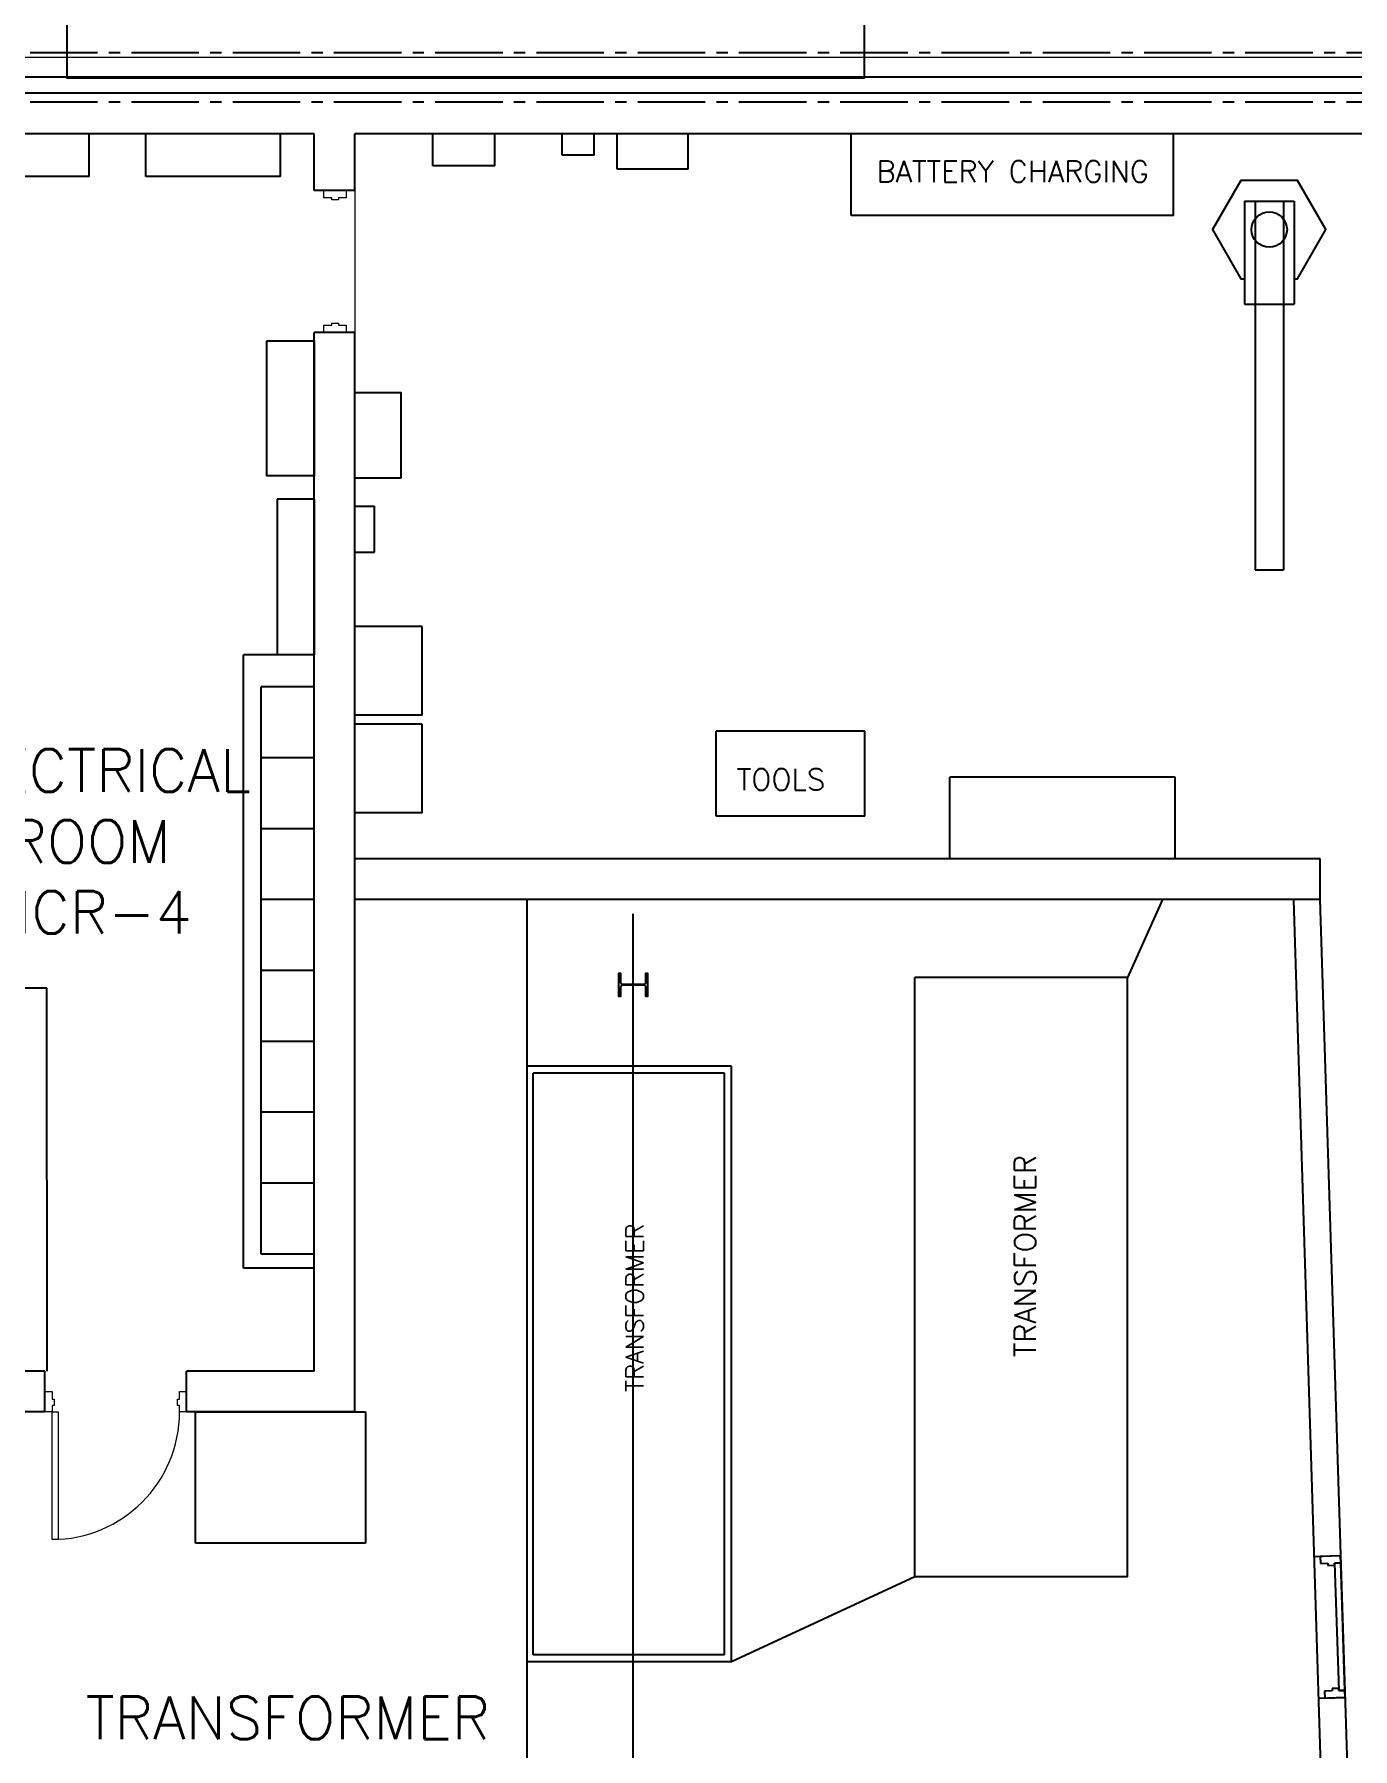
# Model space of a CAD drawing. Header units: inches. Extents: x -578 to 4567, y -980 to 6106.
# Drawn here: x 2530.5 to 2902.5, y 1186.5 to 1670.1 of the extents above; entities that cross this region are included whole.
import ezdxf
from ezdxf.enums import TextEntityAlignment as Align

# ---------------------------------------------------------------- set-up
doc = ezdxf.new("R2010")
doc.units = ezdxf.units.IN
doc.header["$LTSCALE"] = 25.4
doc.header["$MEASUREMENT"] = 0
doc.linetypes.add('CENTER2', pattern=[1.125, 0.75, -0.125, 0.125, -0.125])
doc.layers.get('0').update_dxf_attribs({"linetype": 'CONTINUOUS', "lineweight": 20})
for name, color, linetype in [('A-COL-GRID', 8, 'CENTER2'), ('A-CONC', 106, 'CONTINUOUS'), ('A-DEMO', 1, 'CONTINUOUS'), ('A-ELEC', 6, 'CONTINUOUS'), ('A-ROOMNAME', 6, 'CONTINUOUS'), ('A-WALL-CMU', 30, 'CONTINUOUS'), ('A-WALL-IMP', 6, 'CONTINUOUS')]:
    doc.layers.add(name, color=color, linetype=linetype)
for name, color, linetype, lineweight in [('A-CURB', 13, 'CONTINUOUS', 20), ('A-DOOR', 1, 'CONTINUOUS', 20), ('A-STAIR', 4, 'CONTINUOUS', 20)]:
    doc.layers.add(name, color=color, linetype=linetype, lineweight=lineweight)
doc.layers.add('A-EVAPS', color=30, linetype='CONTINUOUS', true_color=0xff7f00)
doc.styles.add('ROMANS', font='romans')
doc.styles.add('SIMPLEX', font='simplex')

# ---------------------------------------------------------------- blocks, each defined once
blk = doc.blocks.new('DOOR')
at = {"color": 0}
for p, q in [((-1.75, 0), (-1.75, 36)), ((-1.75, 36), (0, 36)), ((0, 36), (0, 0)), ((-38, -5.75), (-38, 0)), ((-38, 0), (-36, 0)), ((-36, 0), (-36, -1.75)), ((0, 0), (-1.75, 0)), ((0, -1.75), (0, 0)), ((0, 0), (2, 0)), ((2, 0), (2, -5.75)), ((-36, -1.75), (-35.375, -1.75)), ((-36, -3.625), (-36, -5.75)), ((-35.375, -3.625), (-36, -3.625)), ((-35.375, -1.75), (-35.375, -3.625)), ((-0.625, -1.75), (0, -1.75)), ((-0.625, -3.625), (-0.625, -1.75)), ((0, -3.625), (-0.625, -3.625)), ((0, -5.75), (0, -3.625)), ((-36, -5.75), (-38, -5.75)), ((2, -5.75), (0, -5.75))]:
    blk.add_line(p, q, dxfattribs=at)
at = {"color": 0, "lineweight": 15}
blk.add_arc((0, 0), 36, 90, 180, dxfattribs=at)

msp = doc.modelspace()

# ---------------------------------------------------------------- linework, layer by layer
at = {"layer": 'A-COL-GRID'}
for p, q in [((1529.210174, 1665), (3541.981852, 1665)), ((1529.210174, 1651), (3541.981852, 1651))]:
    msp.add_line(p, q, dxfattribs=at)
at = {"layer": 'A-CONC'}
for p, q in [((2589.5, 1322), (2589.5, 1495)), ((2609.5, 1495), (2589.5, 1495)), ((2534, 1401), (2490, 1401)), ((2534.118756, 1293), (2534, 1401)), ((2609.5, 1322), (2589.5, 1322))]:
    msp.add_line(p, q, dxfattribs=at)
at = {"layer": 'A-CURB'}
msp.add_line((3305, 1663.5), (2466.5, 1663.5), dxfattribs=at)
at = {"layer": 'A-DEMO'}
for p, q in [((2643, 1633), (2643, 1642)), ((2660.5, 1633), (2660.5, 1642)), ((2679.5, 1636), (2679.5, 1642)), ((2688.5, 1636), (2688.5, 1642)), ((2695, 1632), (2695, 1642)), ((2715, 1632), (2715, 1642)), ((2761, 1619), (2761, 1642)), ((2852, 1619), (2852, 1642)), ((2688.5, 1636), (2679.5, 1636)), ((2660.5, 1633), (2643, 1633)), ((2715, 1632), (2695, 1632)), ((2872, 1623), (2886, 1623)), ((2872, 1623), (2872, 1594)), ((2875, 1623), (2875, 1519)), ((2883, 1623), (2883, 1519)), ((2886, 1623), (2886, 1594)), ((2852, 1619), (2761, 1619)), ((2872, 1594), (2886, 1594)), ((2621, 1569), (2634, 1569)), ((2634, 1545), (2634, 1569)), ((2621, 1545), (2634, 1545)), ((2621, 1537), (2626.5, 1537)), ((2626.5, 1524), (2626.5, 1537)), ((2621, 1524), (2626.5, 1524)), ((2875, 1519), (2883, 1519)), ((2640, 1503), (2621, 1503)), ((2640, 1478), (2640, 1503)), ((2640, 1478), (2621, 1478)), ((2640, 1475.5), (2621, 1475.5)), ((2640, 1450.5), (2640, 1475.5)), ((2722.89791, 1449.5), (2722.89791, 1473.5)), ((2764.89791, 1473.5), (2722.89791, 1473.5)), ((2764.89791, 1449.5), (2764.89791, 1473.5)), ((2852.39791, 1460.5), (2788.89791, 1460.5)), ((2788.89791, 1437.5), (2788.89791, 1460.5)), ((2852.39791, 1437.5), (2852.39791, 1460.5)), ((2640, 1450.5), (2621, 1450.5)), ((2764.89791, 1449.5), (2722.89791, 1449.5)), ((2893.39791, 1437.5), (2621, 1437.5)), ((2893.39791, 1426), (2893.39791, 1437.5)), ((2893.39791, 1426), (2621, 1426)), ((2669.5, 1426), (2669.5, 1101.444751)), ((2699.5, 1111.1385), (2699.5, 1422)), ((2848.888126, 1426), (2839, 1404)), ((2894.21364, 1161.522663), (2885.89604, 1425.933204)), ((2901.354911, 1172.531655), (2893.39791, 1426)), ((2779, 1235), (2779, 1404)), ((2839, 1404), (2779, 1404)), ((2839, 1235), (2839, 1404)), ((2727.248369, 1378.996), (2669.5, 1378.996)), ((2727.248369, 1210.996), (2727.248369, 1378.996)), ((2671.248369, 1212.996), (2671.248369, 1376.996)), ((2725.248369, 1376.996), (2671.248369, 1376.996)), ((2725.248369, 1212.996), (2725.248369, 1376.996)), ((2576, 1281.5), (2624, 1281.5)), ((2576, 1244.5), (2576, 1281.5)), ((2624, 1281.5), (2624, 1244.5)), ((2624, 1244.5), (2576, 1244.5)), ((2899.101833, 1240.900038), (2891.607236, 1240.612562)), ((2899.101833, 1240.900038), (2893.354953, 1240.71065)), ((2893.354953, 1240.71065), (2893.420827, 1238.711735)), ((2893.420827, 1238.711735), (2895.544674, 1238.781726)), ((2895.544674, 1238.781726), (2895.56526, 1238.157065)), ((2895.56526, 1238.157065), (2897.439243, 1238.218822)), ((2899.167707, 1238.901123), (2897.418657, 1238.843483)), ((2897.418657, 1238.843483), (2899.167707, 1238.901123)), ((2897.418657, 1238.843483), (2898.604392, 1202.863016)), ((2897.439243, 1238.218822), (2897.418657, 1238.843483)), ((2899.167707, 1238.901123), (2899.101833, 1240.900038)), ((2900.353443, 1202.920656), (2899.167707, 1238.901123)), ((2779, 1235), (2727.248369, 1210.996)), ((2839, 1235), (2779, 1235)), ((2727.248369, 1210.996), (2669.5, 1210.996)), ((2725.248369, 1212.996), (2671.248369, 1212.996)), ((2900.419317, 1200.921741), (2892.924719, 1200.634265)), ((2896.730409, 1202.801259), (2894.606562, 1202.731267)), ((2894.606562, 1202.731267), (2894.672437, 1200.732353)), ((2894.672437, 1200.732353), (2900.419317, 1200.921741)), ((2898.583806, 1203.487677), (2896.709824, 1203.42592)), ((2896.709824, 1203.42592), (2896.730409, 1202.801259)), ((2898.604392, 1202.863016), (2898.583806, 1203.487677)), ((2898.604392, 1202.863016), (2900.353443, 1202.920656)), ((2900.353443, 1202.920656), (2898.604392, 1202.863016)), ((2900.419317, 1200.921741), (2900.353443, 1202.920656))]:
    msp.add_line(p, q, dxfattribs=at)
msp.add_lwpolyline([(2886, 1601.143594), (2887, 1601.143594), (2895, 1615), (2887, 1628.856406), (2871, 1628.856406), (2863, 1615), (2871, 1601.143594), (2872, 1601.143594)], dxfattribs=at)
msp.add_lwpolyline([(2695.47, 1401.966), (2695.47, 1405.2335), (2695.935, 1405.2335), (2695.935, 1402.581, 0.4142135624), (2696.4075, 1402.1085), (2702.5925, 1402.1085, 0.4142135624), (2703.065, 1402.581), (2703.065, 1405.2335), (2703.53, 1405.2335), (2703.53, 1398.6985), (2703.065, 1398.6985), (2703.065, 1401.351, 0.4142135624), (2702.5925, 1401.8235), (2696.4075, 1401.8235, 0.4142135624), (2695.935, 1401.351), (2695.935, 1398.6985), (2695.47, 1398.6985), (2695.47, 1401.966)], format="xyb", dxfattribs=at)
msp.add_circle((2879, 1615), 5, dxfattribs=at)
at = {"layer": 'A-DOOR'}
for p, q in [((2612.225718, 1626), (2618.475718, 1626)), ((2612.225718, 1624), (2612.225718, 1626)), ((2618.475718, 1626), (2618.475718, 1624)), ((2614.475718, 1624), (2612.225718, 1624)), ((2614.475718, 1623.375), (2614.475718, 1624)), ((2616.350718, 1623.375), (2614.475718, 1623.375)), ((2616.350718, 1624), (2616.350718, 1623.375)), ((2618.475718, 1624), (2616.350718, 1624)), ((2612.225718, 1588), (2614.475718, 1588)), ((2612.225718, 1586), (2612.225718, 1588)), ((2614.475718, 1588.625), (2616.350718, 1588.625)), ((2614.475718, 1588), (2614.475718, 1588.625)), ((2616.350718, 1588.625), (2616.350718, 1588)), ((2616.350718, 1588), (2618.475718, 1588)), ((2618.475718, 1588), (2618.475718, 1586)), ((2618.475718, 1586), (2612.225718, 1586))]:
    msp.add_line(p, q, dxfattribs=at)
at = {"layer": 'A-ELEC'}
for p, q in [((2546, 1642), (2508, 1642)), ((2546, 1630), (2546, 1642)), ((2562, 1630), (2562, 1642)), ((2599.5, 1642), (2562, 1642)), ((2600, 1630), (2600, 1642)), ((2546, 1630), (2508, 1630)), ((2600, 1630), (2562, 1630)), ((2609.5, 1583.5), (2596, 1583.5)), ((2596, 1583.5), (2596, 1545.5)), ((2609.5, 1583.5), (2609.5, 1545.5)), ((2609.5, 1545.5), (2596, 1545.5)), ((2609.5, 1539), (2599, 1539)), ((2599, 1539), (2599, 1495)), ((2609.5, 1539), (2609.5, 1495)), ((2609.5, 1495), (2599, 1495)), ((2609.5, 1486), (2594.5, 1486)), ((2594.5, 1326), (2594.5, 1486)), ((2609.5, 1466), (2594.5, 1466)), ((2609.5, 1446), (2594.5, 1446)), ((2609.5, 1426), (2594.5, 1426)), ((2609.5, 1406), (2594.5, 1406)), ((2609.5, 1386), (2594.5, 1386)), ((2609.5, 1366), (2594.5, 1366)), ((2609.5, 1346), (2594.5, 1346)), ((2609.5, 1326), (2594.5, 1326))]:
    msp.add_line(p, q, dxfattribs=at)
at = {"layer": 'A-EVAPS'}
msp.add_lwpolyline([(2539.740965, 1774.518624), (2764.667897, 1774.518624), (2764.667897, 1657.716458), (2539.740965, 1657.716458)], close=True, dxfattribs=at)
at = {"layer": 'A-STAIR'}
msp.add_line((2621, 1626), (2621, 1586), dxfattribs=at)
at = {"layer": 'A-WALL-CMU'}
for p, q in [((3305, 1653.5), (2490, 1653.5)), ((2609.5, 1642), (2490, 1642)), ((2609.5, 1626), (2609.5, 1642)), ((3305, 1642), (2621, 1642)), ((2621, 1626), (2621, 1642)), ((2621, 1626), (2609.5, 1626)), ((2621, 1586), (2609.5, 1586)), ((2609.5, 1293), (2609.5, 1586)), ((2621, 1281.5), (2621, 1586)), ((2533.5, 1293), (2490, 1293)), ((2533.5, 1281.5), (2533.5, 1293)), ((2573.5, 1281.5), (2573.5, 1293)), ((2609.5, 1293), (2573.5, 1293)), ((2533.5, 1281.5), (2490, 1281.5)), ((2621, 1281.5), (2573.5, 1281.5))]:
    msp.add_line(p, q, dxfattribs=at)
at = {"layer": 'A-WALL-IMP'}
msp.add_line((3305, 1658), (2473.5, 1658), dxfattribs=at)

# ---------------------------------------------------------------- block references
at = {"layer": 'A-DOOR', "rotation": 180}
msp.add_blockref('DOOR', (2535.5, 1281.5), dxfattribs=at)

# ---------------------------------------------------------------- texts
at = {"layer": 'A-DEMO'}
for s, height, style, p in [('BATTERY CHARGING', 6, 'ROMANS', (2806.600041, 1631.392657)), ('TOOLS', 6, 'ROMANS', (2741.195116, 1459.897679)), ('TRANSFORMER', 12, 'SIMPLEX', (2602.048404, 1195.16174))]:
    msp.add_text(s, height=height, dxfattribs=dict(at, style=style)).set_placement(p, align=Align.MIDDLE)
at = {"layer": 'A-DEMO', "style": 'ROMANS'}
for height, p in [(6, (2810.111399, 1325.482379)), (5, (2699.91302, 1310.86748))]:
    msp.add_text('TRANSFORMER', height=height, rotation=90, dxfattribs=at).set_placement(p, align=Align.MIDDLE)
at = {"layer": 'A-ROOMNAME', "insert": (2546.170622, 1468.408152), "char_height": 12, "width": 117.65875604, "attachment_point": 2, "style": 'SIMPLEX'}
msp.add_mtext('ELECTRICAL ROOM \\PMCR-4', dxfattribs=at)

doc.saveas('drawing.dxf')
